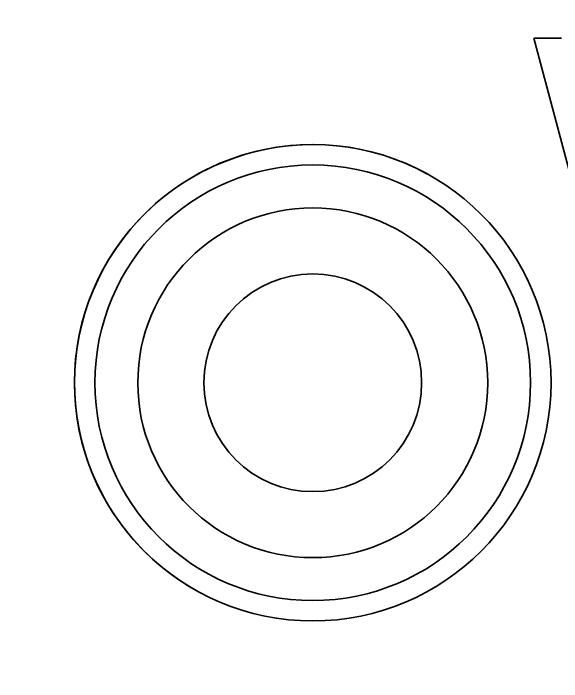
# Model space of a CAD drawing. Extents: x 23 to 417, y 3 to 294.
# Drawn here: x 144.671 to 147.691, y 116.894 to 120.576 of the extents above; entities that cross this region are included whole.
import ezdxf

# ---------------------------------------------------------------- set-up
doc = ezdxf.new("R2010")
doc.units = 0
doc.layers.get('0').update_dxf_attribs({"lineweight": 13})

msp = doc.modelspace()

# ---------------------------------------------------------------- linework, layer by layer
at = {"color": 7, "lineweight": 35, "ltscale": 0.029098}
msp.add_line((147.8366, 119.3138), (147.5381, 120.4388), dxfattribs=at)
at = {"color": 7, "lineweight": 35, "ltscale": 0.003818}
msp.add_line((147.5381, 120.4388), (147.6908, 120.4388), dxfattribs=at)
at = {"color": 7, "lineweight": 35}
for radius in [1.3125, 1.2, 0.9638, 0.6]:
    msp.add_circle((146.3198, 118.5405), radius, dxfattribs=at)
for centre, radius, start, end in [((149.3198, 108.9405), 16.9688, 92.27977, 447.72023), ((146.3198, 118.5405), 1.3125, 61.3521, 241.3521)]:
    msp.add_arc(centre, radius, start, end, dxfattribs=at)

doc.saveas('drawing.dxf')
